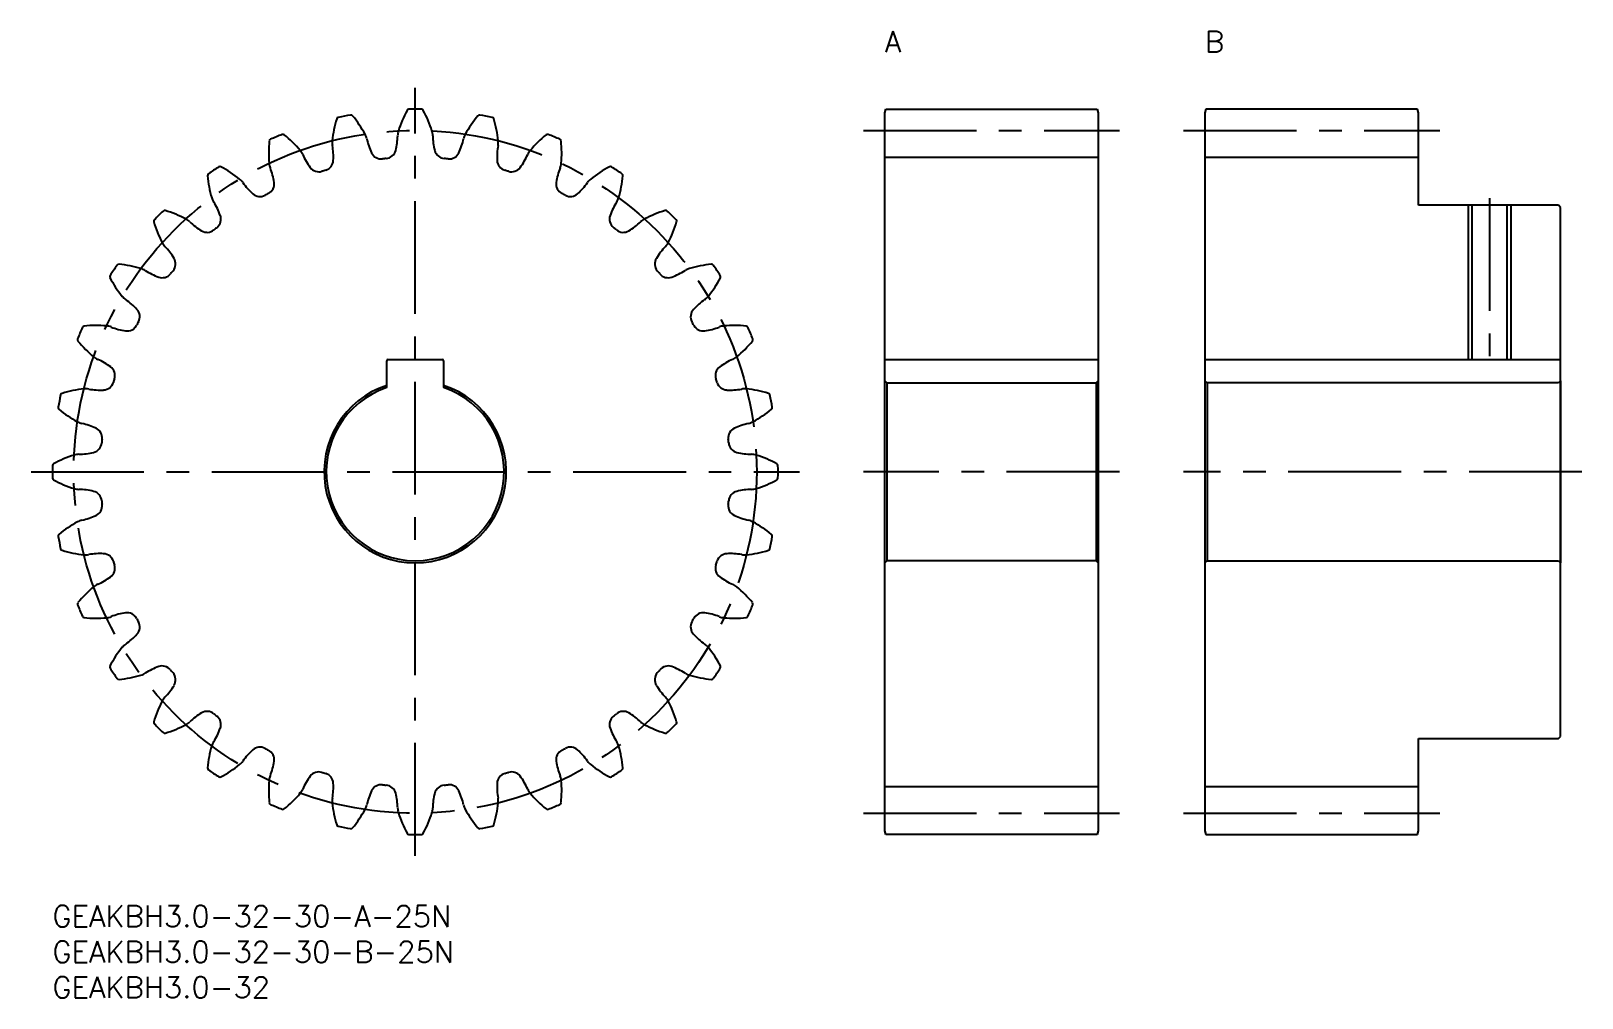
# Model space of a CAD drawing. Extents: x -3 to 215, y -13 to 123.
import ezdxf

# ---------------------------------------------------------------- set-up
doc = ezdxf.new("R2010")
doc.units = 0
doc.header["$LTSCALE"] = 0.5
doc.linetypes.add('CENTER', pattern=[50.8, 31.75, -6.35, 6.35, -6.35])
for name, color, linetype in [('MSM_CENTER', 1, 'CENTER'), ('MSM_CONTINUOUS', 7, 'CONTINUOUS'), ('MSM_NARROW', 5, 'CONTINUOUS'), ('MSM_PART_NUMBER', 7, 'CONTINUOUS')]:
    doc.layers.add(name, color=color, linetype=linetype)
doc.styles.get("Standard").update_dxf_attribs({"font": 'txt.shx', "height": 1, "bigfont": 'bigfont.shx'})

# ---------------------------------------------------------------- blocks, each defined once
blk = doc.blocks.new('*U3')
at = {"layer": 'MSM_PART_NUMBER'}
blk.add_text('GEAKBH3.0-32-30-B-25N', height=3, dxfattribs=at).set_placement((0, -8))
blk = doc.blocks.new('*U4')
at = {"layer": 'MSM_PART_NUMBER'}
blk.add_text('GEAKBH3.0-32-30-A-25N', height=3, dxfattribs=at).set_placement((0, -3))
blk = doc.blocks.new('*U5')
at = {"layer": 'MSM_PART_NUMBER'}
blk.add_text('GEAKBH3.0-32', height=3, dxfattribs=at).set_placement((0, -13))
blk = doc.blocks.new('*U6')
at = {"layer": 'MSM_PART_NUMBER'}
blk.add_text('B', height=3, dxfattribs=at).set_placement((162, 120))
blk = doc.blocks.new('*U7')
at = {"layer": 'MSM_PART_NUMBER'}
blk.add_text('A', height=3, dxfattribs=at).set_placement((117, 120))

msp = doc.modelspace()

# ---------------------------------------------------------------- linework, layer by layer
at = {"layer": 'MSM_CENTER'}
for p, q in [((51, 7), (51, 115)), ((114, 109), (150, 109)), ((159, 109), (195, 109)), ((202, 99.5), (202, 75.8)), ((-3, 61), (105, 61)), ((150, 61), (114, 61)), ((215, 61), (159, 61)), ((114, 13), (150, 13)), ((159, 13), (195, 13))]:
    msp.add_line(p, q, dxfattribs=at)
msp.add_circle((51, 61), 48, dxfattribs=at)
at = {"layer": 'MSM_CONTINUOUS'}
for p, q in [((117, 111.5), (117.13, 112)), ((117, 10.5), (117, 111.5)), ((117.13, 112), (146.87, 112)), ((146.87, 112), (147, 111.5)), ((147, 111.5), (147, 10.5)), ((162.13, 112), (162, 111.5)), ((162, 111.5), (162, 10.5)), ((191.87, 112), (162.13, 112)), ((192, 111.5), (191.87, 112)), ((192, 98.5), (192, 111.5)), ((117, 105.25), (147, 105.25)), ((162, 105.25), (192, 105.25)), ((211.7, 98.5), (192, 98.5)), ((199.54, 98.5), (199.54, 76.8)), ((204.46, 98.5), (204.46, 76.8)), ((212, 98.2), (211.7, 98.5)), ((212, 23.8), (212, 98.2)), ((47, 72.84), (47, 76.6)), ((47.2, 76.8), (54.8, 76.8)), ((55, 76.6), (55, 72.84)), ((117, 76.8), (147, 76.8)), ((162, 76.8), (212, 76.8)), ((117, 73.8), (117.3, 73.5)), ((117.3, 73.5), (117.3, 48.5)), ((117.3, 73.5), (146.7, 73.5)), ((146.7, 73.5), (147, 73.8)), ((146.7, 73.5), (146.7, 48.5)), ((162.3, 73.5), (162, 73.8)), ((162.3, 73.5), (162.3, 48.5)), ((211.7, 73.5), (162.3, 73.5)), ((212, 73.8), (211.7, 73.5)), ((212, 73.8), (212, 48.2)), ((117.3, 48.5), (117, 48.2)), ((146.7, 48.5), (117.3, 48.5)), ((147, 48.2), (146.7, 48.5)), ((162, 48.2), (162.3, 48.5)), ((162.3, 48.5), (211.7, 48.5)), ((211.7, 48.5), (212, 48.2)), ((192, 23.5), (211.7, 23.5)), ((192, 10.5), (192, 23.5)), ((211.7, 23.5), (212, 23.8)), ((117, 16.75), (147, 16.75)), ((162, 16.75), (192, 16.75)), ((117.13, 10), (117, 10.5)), ((146.87, 10), (117.13, 10)), ((147, 10.5), (146.87, 10)), ((162, 10.5), (162.13, 10)), ((162.13, 10), (191.87, 10)), ((191.87, 10), (192, 10.5))]:
    msp.add_line(p, q, dxfattribs=at)
for centre, radius, start, end in [((51, 61), 51, 100.2619, 102.2381), ((41.97, 110.89), 0.3, 39.6955, 100.2619), ((63.93, 104.21), 16, 151.5545, 162.8125), ((50.13, 111.69), 0.3, 90.9881, 151.5545), ((51, 61), 51, 89.0119, 90.9881), ((51.87, 111.69), 0.3, 28.4455, 89.0119), ((38.07, 104.21), 16, 17.1875, 28.4455), ((60.03, 110.89), 0.3, 79.7381, 140.3045), ((51, 61), 51, 77.7619, 79.7381), ((55.25, 105.91), 16, 162.8045, 174.0625), ((40.25, 110.55), 0.3, 102.2381, 162.8045), ((29.89, 100.86), 16, 28.4375, 39.6955), ((72.11, 100.86), 16, 140.3045, 151.5625), ((61.75, 110.55), 0.3, 17.1955, 77.7619), ((46.75, 105.91), 16, 5.9375, 17.1955), ((46.41, 105.87), 16, 174.0545, 185.3125), ((30.79, 107.5), 0.3, 113.4881, 174.0545), ((51, 61), 51, 111.5119, 113.4881), ((32.41, 108.17), 0.3, 50.9455, 111.5121), ((22.52, 95.98), 16, 39.6875, 50.9455), ((41.79, 107.31), 2.47, 174.0625, 189.7141), ((29.65, 105.23), 9.85, 357.4776, 9.7141), ((41.79, 107.31), 2.47, 12.7859, 28.4375), ((53.8, 110.03), 9.85, 192.7859, 205.0224), ((38.69, 108.54), 9.85, 346.2276, 358.4641), ((51, 108.21), 2.47, 162.8125, 178.4641), ((51, 108.21), 2.47, 1.5359, 17.1875), ((63.31, 108.54), 9.85, 181.5359, 193.7724), ((48.2, 110.03), 9.85, 334.9776, 347.2141), ((60.21, 107.31), 2.47, 151.5625, 167.2141), ((72.35, 105.23), 9.85, 170.2859, 182.5224), ((60.21, 107.31), 2.47, 350.2859, 5.9375), ((79.48, 95.98), 16, 129.0545, 140.3125), ((69.59, 108.17), 0.3, 68.4881, 129.0545), ((51, 61), 51, 66.5119, 68.4881), ((71.21, 107.5), 0.3, 5.9455, 66.5119), ((55.59, 105.87), 16, 354.6875, 5.9455), ((32.93, 104.62), 2.47, 24.0359, 39.6875), ((44.18, 109.63), 9.85, 204.0359, 216.2724), ((37.99, 104.86), 1.5, 286.5185, 357.4776), ((46.23, 106.5), 1.5, 205.0224, 275.9815), ((51, 61), 44.25, 95.2685, 95.9815), ((46.8, 106.56), 1.5, 275.2685, 346.2276), ((55.2, 106.56), 1.5, 193.7724, 264.7315), ((51, 61), 44.25, 84.0185, 84.7315), ((55.77, 106.5), 1.5, 264.0185, 334.9776), ((64.01, 104.86), 1.5, 182.5224, 253.4815), ((57.82, 109.63), 9.85, 323.7276, 335.9641), ((69.07, 104.62), 2.47, 140.3125, 155.9641), ((22.11, 102.66), 0.3, 124.7381, 185.3045), ((37.74, 104.11), 16, 185.3045, 196.5625), ((51, 61), 51, 122.7619, 124.7381), ((23.56, 103.63), 0.3, 62.1955, 122.7619), ((16.24, 89.75), 16, 50.9375, 62.1955), ((32.93, 104.62), 2.47, 185.3125, 200.9641), ((21.44, 100.21), 9.85, 8.7276, 20.9641), ((37.45, 104.7), 1.5, 216.2724, 287.2315), ((51, 61), 44.25, 106.5185, 107.2315), ((51, 61), 44.25, 72.7685, 73.4815), ((64.55, 104.7), 1.5, 252.7685, 323.7276), ((80.56, 100.21), 9.85, 159.0359, 171.2724), ((69.07, 104.62), 2.47, 339.0359, 354.6875), ((85.76, 89.75), 16, 117.8045, 129.0625), ((78.44, 103.63), 0.3, 57.2381, 117.8045), ((51, 61), 51, 55.2619, 57.2381), ((64.26, 104.11), 16, 343.4375, 354.6955), ((79.89, 102.66), 0.3, 354.6955, 55.2619), ((24.77, 100.26), 2.47, 35.2859, 50.9375), ((34.82, 107.37), 9.85, 215.2859, 227.5224), ((29.69, 101.48), 1.5, 297.7685, 8.7276), ((72.31, 101.48), 1.5, 171.2724, 242.2315), ((67.18, 107.37), 9.85, 312.4776, 324.7141), ((77.23, 100.26), 2.47, 129.0625, 144.7141), ((24.77, 100.26), 2.47, 196.5625, 212.2141), ((14.35, 93.69), 9.85, 19.9776, 32.2141), ((29.18, 101.21), 1.5, 227.5224, 298.4815), ((51, 61), 44.25, 117.7685, 118.4815), ((51, 61), 44.25, 61.5185, 62.2315), ((72.82, 101.21), 1.5, 241.5185, 312.4776), ((87.65, 93.69), 9.85, 147.7859, 160.0224), ((77.23, 100.26), 2.47, 327.7859, 343.4375), ((14.54, 96.23), 0.3, 135.9881, 196.5545), ((29.59, 100.7), 16, 196.5545, 207.8125), ((51, 61), 51, 134.0119, 135.9881), ((15.77, 97.46), 0.3, 73.4455, 134.0119), ((11.3, 82.41), 16, 62.1875, 73.4455), ((17.61, 94.39), 2.47, 46.5359, 62.1875), ((26.08, 103.32), 9.85, 226.5359, 238.7724), ((22.2, 96.55), 1.5, 309.0185, 19.9776), ((79.8, 96.55), 1.5, 160.0224, 230.9815), ((75.92, 103.32), 9.85, 301.2276, 313.4641), ((84.39, 94.39), 2.47, 117.8125, 133.4641), ((90.7, 82.41), 16, 106.5545, 117.8125), ((86.23, 97.46), 0.3, 45.9881, 106.5545), ((51, 61), 51, 44.0119, 45.9881), ((72.41, 100.7), 16, 332.1875, 343.4455), ((87.46, 96.23), 0.3, 343.4455, 44.0119), ((21.76, 96.18), 1.5, 238.7724, 309.7315), ((51, 61), 44.25, 129.0185, 129.7315), ((51, 61), 44.25, 50.2685, 50.9815), ((80.24, 96.18), 1.5, 230.2685, 301.2276), ((17.61, 94.39), 2.47, 207.8125, 223.4641), ((8.68, 85.92), 9.85, 31.2276, 43.4641), ((93.32, 85.92), 9.85, 136.5359, 148.7724), ((84.39, 94.39), 2.47, 316.5359, 332.1875), ((51, 61), 51, 145.2619, 147.2381), ((9.34, 89.89), 0.3, 84.6955, 145.2619), ((7.89, 74.26), 16, 73.4375, 84.6955), ((11.74, 87.23), 2.47, 57.7859, 73.4375), ((15.82, 90.24), 1.5, 320.2685, 31.2276), ((86.18, 90.24), 1.5, 148.7724, 219.7315), ((90.26, 87.23), 2.47, 106.5625, 122.2141), ((94.11, 74.26), 16, 95.3045, 106.5625), ((92.66, 89.89), 0.3, 34.7381, 95.3045), ((51, 61), 51, 32.7619, 34.7381), ((8.37, 88.44), 0.3, 147.2381, 207.8045), ((22.25, 95.76), 16, 207.8045, 219.0625), ((18.31, 97.65), 9.85, 237.7859, 250.0224), ((15.45, 89.8), 1.5, 250.0224, 320.9815), ((51, 61), 44.25, 140.2685, 140.9815), ((51, 61), 44.25, 39.0185, 39.7315), ((86.55, 89.8), 1.5, 219.0185, 289.9776), ((83.69, 97.65), 9.85, 289.9776, 302.2141), ((79.75, 95.76), 16, 320.9375, 332.1955), ((93.63, 88.44), 0.3, 332.1955, 32.7619), ((11.74, 87.23), 2.47, 219.0625, 234.7141), ((4.63, 77.18), 9.85, 42.4776, 54.7141), ((97.37, 77.18), 9.85, 125.2859, 137.5224), ((90.26, 87.23), 2.47, 305.2859, 320.9375), ((10.79, 82.82), 1.5, 331.5185, 42.4776), ((91.21, 82.82), 1.5, 137.5224, 208.4815), ((51, 61), 51, 156.5119, 158.4881), ((4.5, 81.21), 0.3, 95.9455, 156.5119), ((6.13, 65.59), 16, 84.6875, 95.9455), ((7.38, 79.07), 2.47, 69.0359, 84.6875), ((11.79, 90.56), 9.85, 249.0359, 261.2724), ((10.52, 82.31), 1.5, 261.2724, 332.2315), ((51, 61), 44.25, 151.5185, 152.2315), ((51, 61), 44.25, 27.7685, 28.4815), ((91.48, 82.31), 1.5, 207.7685, 278.7276), ((90.21, 90.56), 9.85, 278.7276, 290.9641), ((94.62, 79.07), 2.47, 95.3125, 110.9641), ((95.87, 65.59), 16, 84.0545, 95.3125), ((97.5, 81.21), 0.3, 23.4881, 84.0545), ((51, 61), 51, 21.5119, 23.4881), ((3.83, 79.59), 0.3, 158.4881, 219.0545), ((16.02, 89.48), 16, 219.0545, 230.3125), ((85.98, 89.48), 16, 309.6875, 320.9455), ((98.17, 79.59), 0.3, 320.9455, 21.5119), ((7.38, 79.07), 2.47, 230.3125, 245.9641), ((2.37, 67.82), 9.85, 53.7276, 65.9641), ((47.2, 76.6), 0.2, 90, 180), ((54.8, 76.6), 0.2, 0, 90), ((99.63, 67.82), 9.85, 114.0359, 126.2724), ((94.62, 79.07), 2.47, 294.0359, 309.6875), ((7.3, 74.55), 1.5, 342.7685, 53.7276), ((94.7, 74.55), 1.5, 126.2724, 197.2315), ((1.45, 71.75), 0.3, 107.1955, 167.7619), ((6.09, 56.75), 16, 95.9375, 107.1955), ((4.69, 70.21), 2.47, 80.2859, 95.9375), ((6.77, 82.35), 9.85, 260.2859, 272.5224), ((7.14, 74.01), 1.5, 272.5224, 343.4815), ((51, 61), 44.25, 162.7685, 163.4815), ((51, 61), 12.8, 108.21, 71.79), ((51, 61), 12.5, 108.6629, 71.3371), ((51, 61), 44.25, 16.5185, 17.2315), ((94.86, 74.01), 1.5, 196.5185, 267.4776), ((95.23, 82.35), 9.85, 267.4776, 279.7141), ((97.31, 70.21), 2.47, 84.0625, 99.7141), ((95.91, 56.75), 16, 72.8045, 84.0625), ((100.55, 71.75), 0.3, 12.2381, 72.8045), ((1.11, 70.03), 0.3, 169.7381, 230.3045), ((51, 61), 51, 167.7619, 169.7381), ((11.14, 82.11), 16, 230.3045, 241.5625), ((90.86, 82.11), 16, 298.4375, 309.6955), ((51, 61), 51, 10.2619, 12.2381), ((100.89, 70.03), 0.3, 309.6955, 10.2617), ((4.69, 70.21), 2.47, 241.5625, 257.2141), ((1.97, 58.2), 9.85, 64.9776, 77.2141), ((100.03, 58.2), 9.85, 102.7859, 115.0224), ((97.31, 70.21), 2.47, 282.7859, 298.4375), ((5.5, 65.77), 1.5, 354.0185, 64.9776), ((51, 61), 44.25, 174.0185, 174.7315), ((96.5, 65.77), 1.5, 115.0224, 185.9815), ((51, 61), 44.25, 5.2685, 5.9815), ((7.79, 48.07), 16, 107.1875, 118.4455), ((3.79, 61), 2.47, 91.5359, 107.1875), ((3.46, 73.31), 9.85, 271.5359, 283.7724), ((5.44, 65.2), 1.5, 283.7724, 354.7315), ((96.56, 65.2), 1.5, 185.2685, 256.2276), ((98.54, 73.31), 9.85, 256.2276, 268.4641), ((98.21, 61), 2.47, 72.8125, 88.4641), ((94.21, 48.07), 16, 61.5545, 72.8125), ((51, 61), 51, 179.0119, 180.9881), ((0.31, 61.87), 0.3, 118.4455, 179.0119), ((101.69, 61.87), 0.3, 0.9881, 61.5545), ((51, 61), 51, 359.0119, 0.9881), ((0.31, 60.13), 0.3, 180.9881, 241.5545), ((7.79, 73.93), 16, 241.5545, 252.8125), ((94.21, 73.93), 16, 287.1875, 298.4455), ((101.69, 60.13), 0.3, 298.4455, 359.0119), ((3.79, 61), 2.47, 252.8125, 268.4641), ((3.46, 48.69), 9.85, 76.2276, 88.4641), ((5.44, 56.8), 1.5, 5.2685, 76.2276), ((51, 61), 44.25, 185.2685, 185.9815), ((51, 61), 44.25, 354.0185, 354.7315), ((96.56, 56.8), 1.5, 103.7724, 174.7315), ((98.54, 48.69), 9.85, 91.5359, 103.7724), ((98.21, 61), 2.47, 271.5359, 287.1875), ((1.97, 63.8), 9.85, 282.7859, 295.0224), ((5.5, 56.23), 1.5, 295.0224, 5.9815), ((96.5, 56.23), 1.5, 174.0185, 244.9776), ((100.03, 63.8), 9.85, 244.9776, 257.2141), ((11.14, 39.89), 16, 118.4375, 129.6955), ((4.69, 51.79), 2.47, 102.7859, 118.4375), ((97.31, 51.79), 2.47, 61.5625, 77.2141), ((90.86, 39.89), 16, 50.3045, 61.5625), ((1.11, 51.97), 0.3, 129.6955, 190.2619), ((51, 61), 51, 190.2619, 192.2381), ((1.45, 50.25), 0.3, 192.2381, 252.8045), ((100.55, 50.25), 0.3, 287.1955, 347.7619), ((51, 61), 51, 347.7619, 349.7381), ((100.89, 51.97), 0.3, 349.7381, 50.3045), ((6.09, 65.25), 16, 252.8045, 264.0625), ((4.69, 51.79), 2.47, 264.0625, 279.7141), ((6.77, 39.65), 9.85, 87.4776, 99.7141), ((7.14, 47.99), 1.5, 16.5185, 87.4776), ((51, 61), 44.25, 196.5185, 197.2315), ((51, 61), 44.25, 342.7685, 343.4815), ((94.86, 47.99), 1.5, 92.5224, 163.4815), ((95.23, 39.65), 9.85, 80.2859, 92.5224), ((97.31, 51.79), 2.47, 260.2859, 275.9375), ((95.91, 65.25), 16, 275.9375, 287.1955), ((2.37, 54.18), 9.85, 294.0359, 306.2724), ((7.3, 47.45), 1.5, 306.2724, 17.2315), ((94.7, 47.45), 1.5, 162.7685, 233.7276), ((99.63, 54.18), 9.85, 233.7276, 245.9641), ((16.02, 32.52), 16, 129.6875, 140.9455), ((7.38, 42.93), 2.47, 114.0359, 129.6875), ((94.62, 42.93), 2.47, 50.3125, 65.9641), ((85.98, 32.52), 16, 39.0545, 50.3125), ((3.83, 42.41), 0.3, 140.9455, 201.5119), ((51, 61), 51, 201.5119, 203.4881), ((51, 61), 51, 336.5119, 338.4881), ((98.17, 42.41), 0.3, 338.4881, 39.0545), ((4.5, 40.79), 0.3, 203.4881, 264.0545), ((6.13, 56.41), 16, 264.0545, 275.3125), ((7.38, 42.93), 2.47, 275.3125, 290.9641), ((11.79, 31.44), 9.85, 98.7276, 110.9641), ((10.52, 39.69), 1.5, 27.7685, 98.7276), ((51, 61), 44.25, 207.7685, 208.4815), ((10.79, 39.18), 1.5, 317.5224, 28.4815), ((91.21, 39.18), 1.5, 151.5185, 222.4776), ((51, 61), 44.25, 331.5185, 332.2315), ((91.48, 39.69), 1.5, 81.2724, 152.2315), ((90.21, 31.44), 9.85, 69.0359, 81.2724), ((94.62, 42.93), 2.47, 249.0359, 264.6875), ((95.87, 56.41), 16, 264.6875, 275.9455), ((97.5, 40.79), 0.3, 275.9455, 336.5119), ((4.63, 44.82), 9.85, 305.2859, 317.5224), ((97.37, 44.82), 9.85, 222.4776, 234.7141), ((22.25, 26.24), 16, 140.9375, 152.1955), ((11.74, 34.77), 2.47, 125.2859, 140.9375), ((90.26, 34.77), 2.47, 39.0625, 54.7141), ((79.75, 26.24), 16, 27.8045, 39.0625), ((8.37, 33.56), 0.3, 152.1955, 212.7619), ((51, 61), 51, 212.7619, 214.7381), ((18.31, 24.35), 9.85, 109.9776, 122.2141), ((15.45, 32.2), 1.5, 39.0185, 109.9776), ((51, 61), 44.25, 219.0185, 219.7315), ((15.82, 31.76), 1.5, 328.7724, 39.7315), ((86.18, 31.76), 1.5, 140.2685, 211.2276), ((51, 61), 44.25, 320.2685, 320.9815), ((86.55, 32.2), 1.5, 70.0224, 140.9815), ((83.69, 24.35), 9.85, 57.7859, 70.0224), ((51, 61), 51, 325.2619, 327.2381), ((93.63, 33.56), 0.3, 327.2381, 27.8045), ((9.34, 32.11), 0.3, 214.7381, 275.3045), ((7.89, 47.74), 16, 275.3045, 286.5625), ((11.74, 34.77), 2.47, 286.5625, 302.2141), ((8.68, 36.08), 9.85, 316.5359, 328.7724), ((93.32, 36.08), 9.85, 211.2276, 223.4641), ((90.26, 34.77), 2.47, 237.7859, 253.4375), ((94.11, 47.74), 16, 253.4375, 264.6955), ((92.66, 32.11), 0.3, 264.6955, 325.2619), ((29.59, 21.3), 16, 152.1875, 163.4455), ((17.61, 27.61), 2.47, 136.5359, 152.1875), ((84.39, 27.61), 2.47, 27.8125, 43.4641), ((72.41, 21.3), 16, 16.5545, 27.8125), ((26.08, 18.68), 9.85, 121.2276, 133.4641), ((21.76, 25.82), 1.5, 50.2685, 121.2276), ((51, 61), 44.25, 230.2685, 230.9815), ((22.2, 25.45), 1.5, 340.0224, 50.9815), ((79.8, 25.45), 1.5, 129.0185, 199.9776), ((51, 61), 44.25, 309.0185, 309.7315), ((80.24, 25.82), 1.5, 58.7724, 129.7315), ((75.92, 18.68), 9.85, 46.5359, 58.7724), ((14.54, 25.77), 0.3, 163.4455, 224.0119), ((51, 61), 51, 224.0119, 225.9881), ((15.77, 24.54), 0.3, 225.9881, 286.5545), ((11.3, 39.59), 16, 286.5545, 297.8125), ((17.61, 27.61), 2.47, 297.8125, 313.4641), ((14.35, 28.31), 9.85, 327.7859, 340.0224), ((87.65, 28.31), 9.85, 199.9776, 212.2141), ((84.39, 27.61), 2.47, 226.5359, 242.1875), ((90.7, 39.59), 16, 242.1875, 253.4455), ((86.23, 24.54), 0.3, 253.4455, 314.0119), ((51, 61), 51, 314.0119, 315.9881), ((87.46, 25.77), 0.3, 315.9881, 16.5545), ((37.74, 17.89), 16, 163.4375, 174.6955), ((24.77, 21.74), 2.47, 147.7859, 163.4375), ((34.82, 14.63), 9.85, 132.4776, 144.7141), ((29.18, 20.79), 1.5, 61.5185, 132.4776), ((51, 61), 44.25, 241.5185, 242.2315), ((29.69, 20.52), 1.5, 351.2724, 62.2315), ((72.31, 20.52), 1.5, 117.7685, 188.7276), ((51, 61), 44.25, 297.7685, 298.4815), ((72.82, 20.79), 1.5, 47.5224, 118.4815), ((67.18, 14.63), 9.85, 35.2859, 47.5224), ((77.23, 21.74), 2.47, 16.5625, 32.2141), ((64.26, 17.89), 16, 5.3045, 16.5625), ((16.24, 32.25), 16, 297.8045, 309.0625), ((24.77, 21.74), 2.47, 309.0625, 324.7141), ((21.44, 21.79), 9.85, 339.0359, 351.2724), ((80.56, 21.79), 9.85, 188.7276, 200.9641), ((77.23, 21.74), 2.47, 215.2859, 230.9375), ((85.76, 32.25), 16, 230.9375, 242.1955), ((22.11, 19.34), 0.3, 174.6955, 235.2619), ((51, 61), 51, 235.2619, 237.2381), ((23.56, 18.37), 0.3, 237.2381, 297.8045), ((46.41, 16.13), 16, 174.6875, 185.9455), ((32.93, 17.38), 2.47, 159.0359, 174.6875), ((44.18, 12.37), 9.85, 143.7276, 155.9641), ((37.45, 17.3), 1.5, 72.7685, 143.7276), ((51, 61), 44.25, 252.7685, 253.4815), ((37.99, 17.14), 1.5, 2.5224, 73.4815), ((64.01, 17.14), 1.5, 106.5185, 177.4776), ((51, 61), 44.25, 286.5185, 287.2315), ((64.55, 17.3), 1.5, 36.2724, 107.2315), ((57.82, 12.37), 9.85, 24.0359, 36.2724), ((69.07, 17.38), 2.47, 5.3125, 20.9641), ((55.59, 16.13), 16, 354.0545, 5.3125), ((78.44, 18.37), 0.3, 242.1955, 302.7619), ((51, 61), 51, 302.7619, 304.7381), ((79.89, 19.34), 0.3, 304.7381, 5.3045), ((22.52, 26.02), 16, 309.0545, 320.3125), ((32.93, 17.38), 2.47, 320.3125, 335.9641), ((29.65, 16.77), 9.85, 350.2859, 2.5224), ((53.8, 11.97), 9.85, 154.9776, 167.2141), ((46.23, 15.5), 1.5, 84.0185, 154.9776), ((51, 61), 44.25, 264.0185, 264.7315), ((46.8, 15.44), 1.5, 13.7724, 84.7315), ((38.69, 13.46), 9.85, 1.5359, 13.7724), ((63.31, 13.46), 9.85, 166.2276, 178.4641), ((55.2, 15.44), 1.5, 95.2685, 166.2276), ((51, 61), 44.25, 275.2685, 275.9815), ((55.77, 15.5), 1.5, 25.0224, 95.9815), ((48.2, 11.97), 9.85, 12.7859, 25.0224), ((72.35, 16.77), 9.85, 177.4776, 189.7141), ((69.07, 17.38), 2.47, 204.0359, 219.6875), ((79.48, 26.02), 16, 219.6875, 230.9455), ((30.79, 14.5), 0.3, 185.9455, 246.5119), ((51, 61), 51, 246.5119, 248.4881), ((32.41, 13.83), 0.3, 248.4881, 309.0545), ((41.79, 14.69), 2.47, 170.2859, 185.9375), ((55.25, 16.09), 16, 185.9375, 197.1955), ((29.89, 21.14), 16, 320.3045, 331.5625), ((41.79, 14.69), 2.47, 331.5625, 347.2141), ((51, 13.79), 2.47, 181.5359, 197.1875), ((51, 13.79), 2.47, 342.8125, 358.4641), ((60.21, 14.69), 2.47, 192.7859, 208.4375), ((72.11, 21.14), 16, 208.4375, 219.6955), ((46.75, 16.09), 16, 342.8045, 354.0625), ((60.21, 14.69), 2.47, 354.0625, 9.7141), ((69.59, 13.83), 0.3, 230.9455, 291.5119), ((51, 61), 51, 291.5119, 293.4881), ((71.21, 14.5), 0.3, 293.4881, 354.0545), ((40.25, 11.45), 0.3, 197.1955, 257.7619), ((51, 61), 51, 257.7619, 259.7381), ((41.97, 11.11), 0.3, 259.7381, 320.3045), ((63.93, 17.79), 16, 197.1875, 208.4455), ((38.07, 17.79), 16, 331.5545, 342.8125), ((60.03, 11.11), 0.3, 219.6955, 280.2619), ((51, 61), 51, 280.2619, 282.2381), ((61.75, 11.45), 0.3, 282.2381, 342.8045), ((50.13, 10.31), 0.3, 208.4455, 269.0119), ((51, 61), 51, 269.0119, 270.9881), ((51.87, 10.31), 0.3, 270.9881, 331.5545)]:
    msp.add_arc(centre, radius, start, end, dxfattribs=at)
at = {"layer": 'MSM_NARROW'}
for p, q in [((199, 98.5), (199, 76.8)), ((205, 98.5), (205, 76.8))]:
    msp.add_line(p, q, dxfattribs=at)

# ---------------------------------------------------------------- block references
at = {"layer": 'MSM_CONTINUOUS'}
for name in ['*U7', '*U6', '*U4', '*U3', '*U5']:
    msp.add_blockref(name, (0, 0), dxfattribs=at)

doc.saveas('drawing.dxf')
